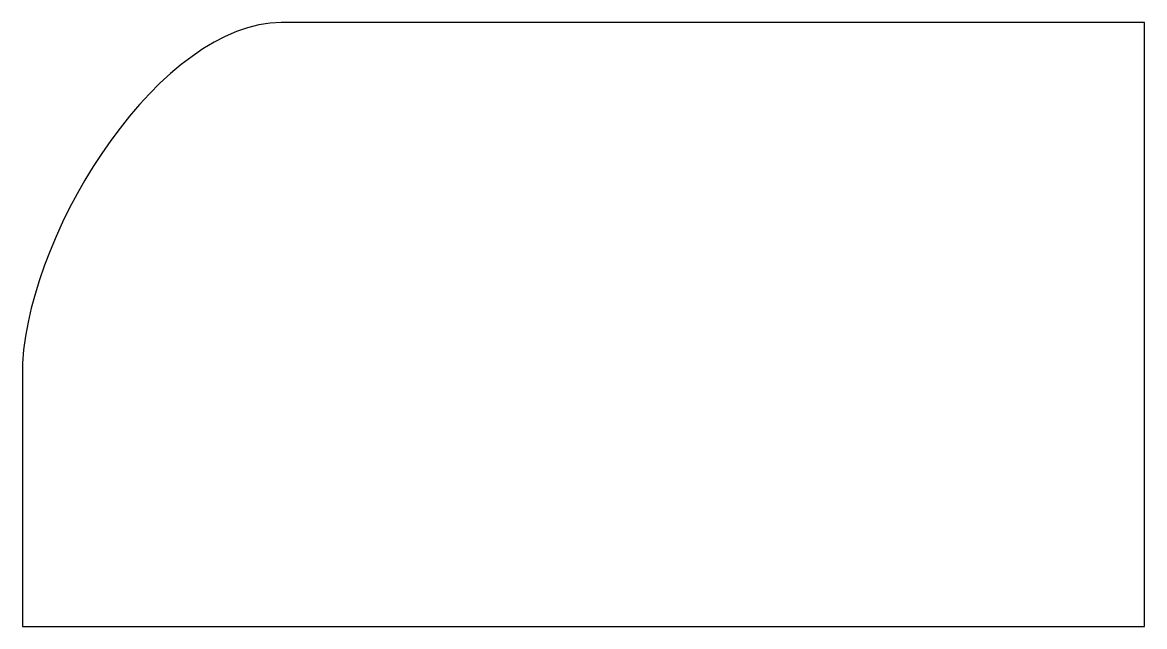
# Model space of a CAD drawing. Header units: centimetres. Extents: x -8.8 to 8.8, y -4.7 to 4.7.
import ezdxf

# ---------------------------------------------------------------- set-up
doc = ezdxf.new("R2010")
doc.units = ezdxf.units.CM
doc.header["$MEASUREMENT"] = 0
doc.layers.add('Camada 1', color=7, linetype='Continuous')

msp = doc.modelspace()

# ---------------------------------------------------------------- linework, layer by layer
at = {"layer": 'Camada 1'}
msp.add_open_spline([(2.03463, 4.73676), (2.03463, 4.73676), (8.80143, 4.73676), (8.80143, 4.73676), (8.80143, 4.73676), (8.80143, 4.73676), (8.80143, -4.73675), (8.80143, -4.73675), (8.80143, -4.73675), (8.80143, -4.73675), (2.03463, -4.73676), (2.03463, -4.73676), (2.03463, -4.73676), (2.03463, -4.73676), (-4.73214, -4.73676), (-4.73214, -4.73676), (-4.73214, -4.73676), (-4.73214, -4.73676), (-4.74135, -4.73676), (-4.74135, -4.73676), (-4.74135, -4.73676), (-4.74135, -4.73676), (-8.80143, -4.73676), (-8.80143, -4.73676), (-8.80143, -4.73676), (-8.80143, -4.73676), (-8.80143, -0.60563), (-8.80143, -0.60563), (-8.80143, -0.60563), (-8.65837, 1.59345), (-6.60404, 4.72239), (-4.74135, 4.73676), (-4.74135, 4.73676), (-4.74135, 4.73676), (-4.73214, 4.73676), (-4.73214, 4.73676), (-4.73214, 4.73676), (-4.73214, 4.73676), (2.03463, 4.73676), (2.03463, 4.73676)], degree=3, knots=[0, 0, 0, 0, 0.09090909, 0.09090909, 0.09090909, 0.09090909, 0.18181818, 0.18181818, 0.18181818, 0.18181818, 0.27272727, 0.27272727, 0.27272727, 0.27272727, 0.36363636, 0.36363636, 0.36363636, 0.36363636, 0.45454545, 0.45454545, 0.45454545, 0.45454545, 0.54545455, 0.54545455, 0.54545455, 0.54545455, 0.63636364, 0.63636364, 0.63636364, 0.63636364, 0.72727273, 0.72727273, 0.72727273, 0.72727273, 0.81818182, 0.81818182, 0.81818182, 0.81818182, 1, 1, 1, 1], dxfattribs=at)

doc.saveas('drawing.dxf')
